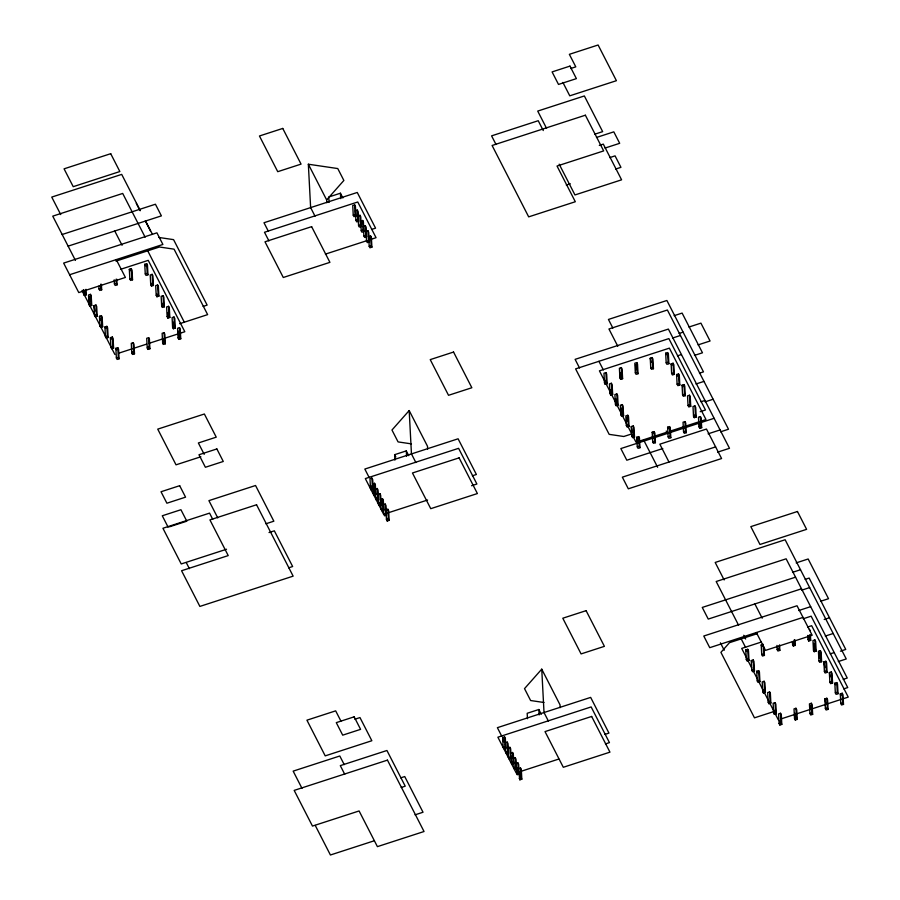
<?xml version="1.0" encoding="UTF-8"?>
<svg xmlns="http://www.w3.org/2000/svg" width="900" height="900" viewBox="0 0 900 900"><rect width="100%" height="100%" fill="white"/><g stroke="black" fill="none" stroke-linecap="round" stroke-linejoin="round"><path stroke-width="1.35" d="M326.79 202.714L326.644 199.924L343.868 180.461L337.77 168.559L308.351 164.227L310.624 207.596L315.045 216.214M427.635 449.044L427.489 446.243L409.185 410.558L391.973 430.02L398.07 441.911L411.435 443.88M560.183 707.648L560.036 704.857L541.744 669.161L524.52 688.624L530.618 700.526L543.994 702.495M570.668 68.513L575.786 66.859L569.363 54.326L598.106 45L616.41 80.696L569.767 95.828L562.894 82.418M62.156 234.506L155.43 204.232L161.393 215.876L68.13 246.139M69.626 274.736L162.9 244.463L156.926 232.83L63.652 263.093L78.772 292.579L125.404 277.447L116.258 259.605M115.976 261.124L159.458 247.005L174.071 249.165L207.63 314.629L179.651 323.707M342.866 197.977L340.425 193.219L328.77 196.999L329.051 202.421M120.51 269.347L148.23 260.347L184.815 331.729L149.175 343.294M129.33 269.314L131.276 268.684L132.041 270.169L132.536 279.799L130.601 280.429L129.836 278.944L129.33 269.314L130.095 270.799M144.754 264.308L146.7 263.678L147.465 265.162L147.96 274.793L146.025 275.423L145.26 273.938L144.754 264.308L145.519 265.793M354.668 204.907L352.733 205.537L353.239 215.167L353.993 216.653L355.939 216.023L355.433 206.393L354.668 204.907L355.174 214.537L355.939 216.023M85.984 289.305L86.265 294.817L84.33 295.447L83.565 293.951L85.511 293.321L85.365 290.576M101.407 284.299L101.689 289.811L99.754 290.441L98.989 288.956L100.935 288.326L100.71 284.197M116.831 279.293L117.112 284.805L115.177 285.435L114.413 283.95L116.359 283.32L116.134 279.191M129.836 278.944L131.782 278.314L131.276 268.684M145.26 273.938L147.206 273.308L146.7 263.678M90.472 294.356L88.526 294.986L89.032 304.616L89.797 306.101L91.733 305.471L91.226 295.841L90.472 294.356L90.979 303.986L91.733 305.471M152.167 274.343L150.221 274.972L150.727 284.602L151.493 286.088L153.428 285.457L152.921 275.827L152.167 274.343L152.674 283.972L153.428 285.457M357.334 210.094L355.387 210.724L355.894 220.354L356.659 221.839L358.594 221.209L358.099 211.579L357.334 210.094L357.84 219.724L358.594 221.209M594.653 134.235L602.651 131.636L584.359 95.951L537.716 111.082L546.548 128.317M353.239 215.167L355.174 214.537M596.486 137.464L613.811 131.85L619.684 143.314L605.025 148.061M359.989 215.291L358.054 215.921L358.56 225.551L359.314 227.036L361.26 226.406L360.754 216.776L359.989 215.291L360.495 224.921L361.26 226.406M89.032 304.616L90.979 303.986M150.727 284.602L152.674 283.972M355.894 220.354L357.84 219.724M93.994 305.651L95.94 305.021L96.694 306.506L97.2 316.136L95.265 316.766L94.5 315.281L93.994 305.651L94.972 311.265M157.635 284.996L155.689 285.626L156.195 295.267L156.96 296.752L158.895 296.123L158.389 286.493L157.635 284.996L158.141 294.637L158.895 296.123M362.655 220.477L360.709 221.107L361.215 230.737L361.98 232.222L363.915 231.593L363.409 221.963L362.655 220.477L363.161 230.107L363.915 231.593M599.31 145.429L603.304 144.124L621.596 179.82L574.965 194.951L559.192 164.183M358.56 225.551L360.495 224.921M365.31 225.664L363.375 226.294L363.881 235.924L364.635 237.409L366.581 236.779L366.075 227.149L365.31 225.664L365.816 235.294L366.581 236.779M94.5 315.281L96.435 314.651L95.94 305.021M156.195 295.267L158.141 294.637M361.215 230.737L363.161 230.107M99.461 316.316L101.407 315.686L102.161 317.171L102.668 326.801L100.733 327.431L99.968 325.946L99.461 316.316L100.361 320.558M163.102 295.661L161.156 296.291L161.662 305.933L162.428 307.418L164.362 306.787L163.856 297.146L163.102 295.661L163.597 305.303L164.362 306.787M371.554 229.455L375.559 228.161L357.266 192.465L263.993 222.739L268.403 231.345M367.976 230.85L366.03 231.48L366.536 241.121L367.301 242.606L369.236 241.976L368.73 232.346L367.976 230.85L368.483 240.491L369.236 241.976M363.881 235.924L365.816 235.294M609.739 157.601L615.071 155.869L620.944 167.333L615.611 169.065M370.631 236.047L368.696 236.678L369.191 246.308L369.956 247.792L371.902 247.162L371.396 237.532L370.631 236.047L371.137 245.678L371.902 247.162M99.968 325.946L101.903 325.316L101.407 315.686M161.662 305.933L163.597 305.303M325.418 254.115L366.728 240.716M370.721 239.422L376.054 237.69L357.761 201.994L264.488 232.268L268.909 240.885M366.536 241.121L368.483 240.491M104.929 326.981L106.864 326.351L107.629 327.836L108.135 337.466L106.189 338.096L105.435 336.611L104.929 326.981L105.694 328.466M168.559 306.326L166.624 306.956L167.13 316.586L167.884 318.082L169.83 317.452L169.324 307.811L168.559 306.326L169.065 315.968L169.83 317.452M369.191 246.308L371.137 245.678M566.314 185.062L570.308 183.769M105.435 336.611L107.37 335.981L106.864 326.351M167.13 316.586L169.065 315.968M203.141 306.394L207.135 305.1L173.576 239.636L158.951 237.476M110.396 337.646L112.331 337.016L113.096 338.501L113.603 348.131L111.656 348.761L110.903 347.276L110.396 337.646L111.15 339.131M174.026 316.991L172.091 317.621L172.597 327.251L173.351 328.736L175.297 328.106L174.791 318.476L174.026 316.991L174.532 326.621L175.297 328.106M110.903 347.276L112.837 346.646L112.331 337.016M172.597 327.251L174.532 326.621M115.864 348.311L117.799 347.681L118.564 349.166L119.07 358.796L117.124 359.426L116.37 357.941L115.864 348.311L116.617 349.796M133.222 342.675L131.287 343.305L131.794 352.935L132.547 354.42L134.494 353.79L133.987 344.16L133.222 342.675L133.729 352.305L134.494 353.79M148.646 337.669L146.711 338.299L147.218 347.929L147.971 349.414L149.917 348.784L149.411 339.154L148.646 337.669L149.153 347.299L149.917 348.784M164.07 332.662L162.135 333.293L162.641 342.923L163.395 344.407L165.341 343.777L164.835 334.147L164.07 332.662L164.576 342.293L165.341 343.777M179.494 327.656L177.559 328.286L178.065 337.916L178.819 339.401L180.765 338.771L180.259 329.141L179.494 327.656L180 337.286L180.765 338.771M118.823 353.149L146.542 344.149M116.37 357.941L118.305 357.311L117.799 347.681M131.794 352.935L133.729 352.305M147.218 347.929L149.153 347.299M162.641 342.923L164.576 342.293M178.065 337.916L180 337.286M200.857 456.772L176.029 464.827L157.736 429.131L204.368 414L216.248 437.164L198.36 442.969L204.199 454.354M674.123 315.686L682.121 313.088L702.472 352.8L694.474 355.399M688.928 327.037L700.92 323.145L710.066 340.999L698.074 344.891M679.117 333.45L683.123 332.156M672.514 338.051L680.434 335.486M605.914 372.6L603.979 373.23L604.474 382.86L605.239 384.345L607.185 383.715L606.679 374.085L605.914 372.6L606.42 382.23L607.185 383.715M621.337 367.594L619.403 368.224L619.898 377.854L620.663 379.339L622.609 378.709L622.102 369.079L621.337 367.594L621.844 377.224L622.609 378.709M636.761 362.588L634.826 363.218L635.321 372.848L636.086 374.332L638.033 373.702L637.526 364.072L636.761 362.588L637.268 372.218L638.033 373.702M650.25 358.211L652.185 357.581L652.95 359.066L653.456 368.696L651.51 369.326L650.745 367.841L650.25 358.211L651.15 362.452M665.674 353.205L667.609 352.575L668.374 354.06L668.88 363.69L666.934 364.32L666.18 362.835L665.674 353.205L666.428 354.69M677.475 355.826L681.435 354.544M604.474 382.86L606.42 382.23M619.898 377.854L621.844 377.224M635.321 372.848L637.268 372.218M650.745 367.841L652.691 367.211L652.185 357.581M666.18 362.835L668.115 362.205L667.609 352.575M611.381 383.265L609.435 383.895L609.941 393.525L610.706 395.01L612.653 394.38L612.146 384.75L611.381 383.265L611.887 392.895L612.653 394.38M671.141 363.87L673.076 363.24L673.841 364.725L674.347 374.355L672.401 374.985L671.636 373.5L671.141 363.87L671.895 365.355M169.481 526.804L186.817 521.19L180.934 509.726L162.281 515.779L168.154 527.243M394.92 460.103L394.627 454.68L406.294 450.9L408.735 455.659M609.941 393.525L611.887 392.895M671.636 373.5L673.582 372.87L673.076 363.24M616.849 393.93L614.903 394.56L615.409 404.19L616.174 405.675L618.109 405.045L617.614 395.415L616.849 393.93L617.355 403.56L618.109 405.045M676.597 374.535L678.544 373.905L679.309 375.39L679.804 385.02L677.869 385.65L677.104 384.165L676.597 374.535L677.363 376.02M371.925 478.114L369.99 478.744L370.496 488.385L371.25 489.87L373.196 489.24L372.69 479.599L371.925 478.114L372.431 487.755L373.196 489.24M699.48 373.162L703.474 371.869L666.889 300.488L608.445 319.444L612.866 328.084M615.409 404.19L617.355 403.56M677.104 384.165L679.05 383.535L678.544 373.905M372.938 489.442L373.916 495.056L375.851 494.426L375.345 484.796L374.591 483.311L372.645 483.941L372.791 486.686M622.316 404.595L620.37 405.225L620.876 414.855L621.641 416.34L623.576 415.71L623.07 406.08L622.316 404.595L622.822 414.225L623.576 415.71M682.065 385.2L684.011 384.57L684.765 386.055L685.271 395.685L683.336 396.315L682.571 394.83L682.065 385.2L682.83 386.685M370.496 488.385L372.431 487.755M695.981 383.996L703.969 381.397M265.849 523.789L273.847 521.201L255.544 485.505L208.912 500.636L217.744 517.871M377.246 488.498L375.311 489.127L375.817 498.757L376.571 500.243L378.517 499.613L378.011 489.983L377.246 488.498L377.752 498.127L378.517 499.613M373.151 493.571L375.098 492.941L374.591 483.311M620.876 414.855L622.822 414.225M682.571 394.83L684.518 394.2L684.011 384.57M379.912 493.684L377.966 494.314L378.473 503.944L379.238 505.429L381.173 504.799L380.666 495.169L379.912 493.684L380.419 503.314L381.173 504.799M627.784 415.26L625.837 415.89L626.344 425.52L627.109 427.005L629.044 426.375L628.538 416.745L627.784 415.26L628.29 424.89L629.044 426.375M689.479 395.235L687.533 395.865L688.039 405.495L688.804 406.98L690.739 406.35L690.232 396.72L689.479 395.235L689.985 404.865L690.739 406.35M269.021 532.564L274.343 530.831L292.646 566.516L288.641 567.821M375.817 498.757L377.752 498.127M226.53 549.248L181.226 563.951L162.934 528.266L209.565 513.124L212.726 519.278M382.567 498.881L380.632 499.511L381.127 509.141L381.892 510.626L383.839 509.996L383.332 500.366L382.567 498.881L383.074 508.511L383.839 509.996M378.473 503.944L380.419 503.314M626.344 425.52L628.29 424.89M688.039 405.495L689.985 404.865M385.234 504.067L383.287 504.697L383.794 514.327L384.559 515.812L386.494 515.183L385.988 505.553L385.234 504.067L385.729 513.697L386.494 515.183M472.399 475.774L476.392 474.48L458.1 438.795L364.826 469.058L369.248 477.675M700.976 401.76L704.97 400.455M705.127 401.839L713.115 399.24M631.305 426.555L633.251 425.925L634.005 427.41L634.511 437.04L632.576 437.67L631.811 436.185L631.305 426.555L632.284 432.157M694.946 405.9L693 406.53L693.506 416.16L694.271 417.645L696.206 417.015L695.7 407.385L694.946 405.9L695.441 415.53L696.206 417.015M381.127 509.141L383.074 508.511M387.889 509.254L385.954 509.884L386.449 519.514L387.214 520.999L389.16 520.369L388.654 510.739L387.889 509.254L388.395 518.884L389.16 520.369M383.794 514.327L385.729 513.697M387.619 512.989L427.59 500.017M471.566 485.741L476.887 484.009L458.595 448.324L365.321 478.586L383.625 514.283M631.699 433.935L623.79 436.5L609.165 434.351L575.606 368.876L668.88 338.603L705.476 409.995L700.189 411.705M631.811 436.185L633.746 435.555L633.251 425.925M693.506 416.16L695.441 415.53M636.773 437.22L638.707 436.59L639.472 438.075L639.979 447.705L638.033 448.335L637.279 446.85L636.773 437.22L637.673 441.45M652.196 432.214L654.131 431.584L654.896 433.069L655.403 442.699L653.467 443.329L652.702 441.844L652.196 432.214L652.961 433.699M667.62 427.207L669.555 426.577L670.32 428.062L670.826 437.692L668.891 438.322L668.126 436.838L667.62 427.207L668.385 428.692M684.979 421.571L683.044 422.201L683.55 431.831L684.315 433.316L686.25 432.686L685.744 423.056L684.979 421.571L685.485 431.201L686.25 432.686M700.403 416.565L698.467 417.195L698.974 426.825L699.739 428.31L701.674 427.68L701.168 418.05L700.403 416.565L700.909 426.195L701.674 427.68M386.449 519.514L388.395 518.884M639.979 440.944L667.699 431.944M670.331 431.089L705.971 419.524L669.386 348.142L599.423 370.845L605.104 381.915M714.116 418.309L620.842 448.571L626.816 460.215L662.794 448.537M637.279 446.85L639.214 446.22L638.707 436.59M652.702 441.844L654.637 441.214L654.131 431.584M668.126 436.838L670.061 436.207L669.555 426.577M683.55 431.831L685.485 431.201M698.974 426.825L700.909 426.195M708.097 433.834L720.09 429.941M720.574 431.809L728.494 429.233L667.384 310.016L608.94 328.984L617.794 346.241M715.613 446.895L622.35 477.169L628.312 488.812L721.586 458.539L706.466 429.053L659.835 444.184L668.981 462.037M717.615 452.149L729.495 448.301L668.385 329.074L575.111 359.348L579.544 367.999M796.174 562.882L808.166 558.99L828.518 598.702L820.519 601.301M792.518 572.332L800.516 569.745M354.859 719.224L359.978 717.57L371.846 740.734L325.215 755.876L306.923 720.18L335.666 710.854L340.92 721.102M795.544 577.17L702.27 607.433L708.244 619.076L801.518 588.803M805.163 579.352L809.156 578.059L845.752 649.44L840.431 651.161M801.664 590.186L809.663 587.587M798.671 610.549L810.664 606.656M803.014 617.4L709.74 647.674L703.778 636.03L797.04 605.756L812.16 635.242L765.518 650.385L756.371 632.531M757.148 633.712L729.472 642.69L720.923 652.365L754.481 717.84L774.461 711.349M803.239 618.75L811.159 616.185L847.744 687.566L843.75 688.86M541.283 714.262L538.841 709.504L527.186 713.284L527.467 718.706M824.186 619.492L829.519 617.771M761.501 641.992L741.701 648.416L746.752 658.26M807.694 626.996L811.654 625.714L848.25 697.095L812.61 708.66M745.796 649.924L747.742 649.294L748.496 650.779L749.002 660.409L747.067 661.039L746.303 659.554L745.796 649.924L746.561 651.409M761.22 644.918L763.166 644.288L763.673 653.918L764.426 655.403L762.491 656.033L761.726 654.548L761.22 644.918L761.985 646.403M502.65 737.561L504.585 736.931L505.35 738.416L505.856 748.046L503.91 748.676L503.156 747.191L502.65 737.561L503.55 741.803M746.303 659.554L748.238 658.924L747.742 649.294M761.726 654.548L763.673 653.918M779.569 644.895L779.85 650.396L777.915 651.026L777.15 649.541L779.096 648.911L778.95 646.155M794.992 639.889L795.274 645.39L793.339 646.02L792.574 644.535L794.52 643.905L794.295 639.776M810.416 634.883L810.697 640.384L808.762 641.014L807.998 639.529L809.944 638.899L809.719 634.77M825.278 636.075L833.197 633.499M751.264 660.577L753.21 659.947L753.964 661.444L754.47 671.074L752.535 671.704L751.77 670.219L751.264 660.577L752.029 662.062M814.905 639.934L812.959 640.564L813.465 650.194L814.23 651.679L816.165 651.049L815.659 641.419L814.905 639.934L815.4 649.564L816.165 651.049M505.305 742.748L507.251 742.117L508.005 743.602L508.511 753.232L506.576 753.863L505.811 752.377L505.384 744.131M400.736 777.847L404.73 776.554L423.022 812.25L415.035 814.837M503.156 747.191L505.091 746.561L504.585 736.931M507.971 747.945L509.906 747.315L510.671 748.8L511.178 758.43L509.231 759.06L508.478 757.575L508.039 749.317M751.77 670.219L753.705 669.589L753.21 659.947M813.465 650.194L815.4 649.564M505.811 752.377L507.757 751.748L507.251 742.117M756.731 671.242L758.666 670.613L759.431 672.097L759.938 681.739L757.991 682.369L757.238 680.884L756.731 671.242L757.496 672.727M820.361 650.599L818.426 651.229L818.933 660.859L819.686 662.344L821.633 661.714L821.126 652.084L820.361 650.599L820.867 660.229L821.633 661.714M401.243 787.477L405.236 786.184L386.944 750.499L340.301 765.63L344.723 774.248M510.626 753.131L512.572 752.501L513.326 753.986L513.832 763.616L511.897 764.246L510.772 755.887M508.478 757.575L510.412 756.945L509.906 747.315M830.239 653.85L834.199 652.567M513.293 758.317L515.227 757.688L515.993 759.173L516.499 768.803L514.553 769.433L513.428 761.074M757.238 680.884L759.173 680.254L758.666 670.613M818.933 660.859L820.867 660.229M511.132 762.761L513.079 762.131L512.572 752.501M764.134 681.278L762.199 681.908L762.705 691.538L763.459 693.034L765.405 692.404L764.899 682.762L764.134 681.278L764.64 690.919L765.405 692.404M823.894 661.894L825.829 661.264L826.594 662.749L827.1 672.379L825.154 673.009L824.4 671.524L823.894 661.894L824.873 667.508M604.946 734.389L608.951 733.084L590.659 697.399L497.385 727.673L501.795 736.279M515.947 763.515L517.894 762.885L518.648 764.37L519.154 774L517.219 774.63L516.161 767.633M838.283 661.556L846.248 658.969L785.137 539.752L715.185 562.455L724.151 579.949M513.788 767.947L515.734 767.317L515.227 757.688M518.602 768.701L520.549 768.071L521.314 769.556L521.82 779.186L519.874 779.816L518.827 772.83M762.705 691.538L764.64 690.919M824.4 671.524L826.335 670.894L825.829 661.264M520.178 771.592L558.81 759.049M605.452 743.918L609.446 742.624L591.154 706.928L497.88 737.201L516.173 772.886M516.454 773.145L518.389 772.515L517.894 762.885M769.601 691.942L767.666 692.572L768.173 702.202L768.926 703.688L770.873 703.058L770.366 693.428L769.601 691.942L770.107 701.572L770.873 703.058M829.361 672.559L831.296 671.929L832.061 673.414L832.567 683.044L830.621 683.674L829.867 682.189L829.361 672.559L830.261 676.789M519.109 778.331L521.055 777.701L520.549 768.071M768.173 702.202L770.107 701.572M829.867 682.189L831.803 681.559L831.296 671.929M843.255 679.331L847.249 678.038L786.139 558.81L716.186 581.512L738.607 625.264M775.069 702.607L773.134 703.238L773.629 712.867L774.394 714.352L776.34 713.722L775.834 704.092L775.069 702.607L775.575 712.238L776.34 713.722M834.829 683.212L836.764 682.582L837.529 684.079L838.035 693.709L836.089 694.339L835.335 692.854L834.829 683.212L835.582 684.709M374.377 840.735L330.412 855L315.27 825.457M773.629 712.867L775.575 712.238M835.335 692.854L837.27 692.224L836.764 682.582M780.536 713.273L778.59 713.903L779.096 723.533L779.861 725.018L781.808 724.387L781.301 714.758L780.536 713.273L781.043 722.903L781.808 724.387M795.96 708.266L794.014 708.896L794.52 718.526L795.285 720.011L797.231 719.381L796.725 709.751L795.96 708.266L796.466 717.896L797.231 719.381M811.384 703.26L809.449 703.89L809.944 713.52L810.709 715.005L812.655 714.375L812.149 704.745L811.384 703.26L811.89 712.89L812.655 714.375M824.873 698.884L826.808 698.254L827.572 699.739L828.079 709.38L826.133 710.01L825.367 708.525L824.873 698.884L825.773 703.125M840.296 693.877L842.231 693.248L842.996 694.732L843.502 704.374L841.556 705.004L840.791 703.519L840.296 693.877L841.05 695.363M780.93 718.942L809.966 709.515M779.096 723.533L781.043 722.903M794.52 718.526L796.466 717.896M809.944 713.52L811.89 712.89M825.367 708.525L827.314 707.895L826.808 698.254M840.791 703.519L842.738 702.889L842.231 693.248M809.438 629.269L810.191 630.754M668.115 362.205L668.88 363.69M673.582 372.87L674.347 374.355M679.05 383.535L679.804 385.02M684.518 394.2L685.271 395.685M809.944 638.899L810.697 640.384M826.335 670.894L827.1 672.379M831.803 681.559L832.567 683.044M837.27 692.224L838.035 693.709M842.738 702.889L843.502 704.374M543.274 130.567L538.222 120.712L491.591 135.855L496.001 144.472M652.691 367.211L653.456 368.696M794.52 643.905L795.274 645.39M827.314 707.895L828.079 709.38M670.061 436.207L670.826 437.692M779.096 648.911L779.85 650.396M666.259 431.055L667.485 433.44M754.875 603.945L762.199 618.221M654.637 441.214L655.403 442.699M643.523 439.751L657.619 467.246M743.738 635.265L745.661 639.023M598.928 361.316L603.349 369.923M741.206 638.887L745.616 647.505M633.746 435.555L634.511 437.04M639.214 446.22L639.979 447.705M748.238 658.924L749.002 660.409M753.705 669.589L754.47 671.074M759.173 680.254L759.938 681.739M606.364 384.379L626.558 423.765M627.817 426.229L632.227 434.835M633.499 437.299L636.019 442.226M748.012 660.724L751.793 668.104M753.064 670.567L757.474 679.185M758.734 681.649L768.195 700.11M770.096 703.8L778.298 719.798M720.416 642.836L724.219 650.25M308.351 164.227L326.644 199.924M415.879 462.544L411.457 453.926L409.185 410.558M548.438 721.148L544.016 712.53L541.744 669.161M394.627 454.68L395.854 457.054M375.098 492.941L375.851 494.426M505.091 746.561L505.856 748.046M507.757 751.748L508.511 753.232M510.412 756.945L511.178 758.43M513.079 762.131L513.832 763.616M515.734 767.317L516.499 768.803M518.389 772.515L519.154 774M521.055 777.701L521.82 779.186M140.287 210.634L121.703 174.386L51.75 197.089L60.727 214.583M145.417 220.635L152.46 234.382M136.305 203.389L139.995 210.6M145.553 221.434L150.48 231.053M145.136 237.195L122.704 193.444L52.751 216.146L75.442 260.415M147.724 250.819L184.32 322.2M147.206 273.308L147.96 274.793M114.761 231.007L122.074 245.284M131.782 278.314L132.536 279.799M116.359 283.32L117.112 284.805M100.935 288.326L101.689 289.811M344.216 764.617L339.795 756L293.164 771.131L301.995 788.366M85.511 293.321L86.265 294.817M96.435 314.651L97.2 316.136M101.903 325.316L102.668 326.801M107.37 335.981L108.135 337.466M112.837 346.646L113.603 348.131M118.305 357.311L119.07 358.796M82.058 290.43L114.862 354.431M186.244 562.545L189.405 568.699M819.191 652.714L819.472 658.215M813.791 643.421L814.23 651.679M808.47 635.512L808.762 641.014M807.784 635.4L807.998 639.529M810.202 705.375L810.416 709.504M793.114 641.891L793.339 646.02M792.428 641.779L792.574 644.535M794.925 713.137L795.285 720.011M776.936 645.413L777.15 649.541M779.648 720.889L779.861 725.018M774.18 710.235L774.394 714.352M768.78 700.942L768.926 703.688M763.999 647.145L764.426 655.403M763.324 690.278L763.459 693.034M699.514 424.181L699.739 428.31M694.125 414.889L694.271 417.645M635.58 364.702L635.873 370.204M626.602 417.375L626.816 421.504M620.303 372.454L620.663 379.339M621.202 408.082L621.428 412.211M615.814 398.79L616.174 405.675M610.414 389.509L610.706 395.01M605.025 380.216L605.239 384.345M538.841 709.504L539.134 714.926M519.514 772.931L519.874 779.816M516.859 767.745L517.219 774.63M406.294 450.9L406.575 456.311M387.067 518.254L387.214 520.999M379.091 502.684L379.238 505.429M376.425 497.498L376.571 500.243M373.702 490.928L373.916 495.056M371.036 485.741L371.25 489.87M340.425 193.219L340.718 198.641M178.391 331.155L178.819 339.401M172.991 321.863L173.351 328.736M167.602 312.57L167.884 318.082M162.203 303.289L162.428 307.418M163.114 338.906L163.395 344.407M156.814 293.996L156.96 296.752M151.346 283.331L151.493 286.088M147.825 346.669L147.971 349.414M132.401 351.675L132.547 354.42M114.199 279.821L114.413 283.95M98.843 286.2L98.989 288.956M89.291 296.471L89.584 301.984M84.038 289.935L84.33 295.447M83.351 289.834L83.565 293.951M110.711 153.697L64.069 168.829L73.226 186.683L119.858 171.54L110.711 153.697M282.757 128.43L259.447 135.99L277.74 171.686L301.061 164.115L282.757 128.43M569.981 66.105L552.094 71.91L558.506 84.431L576.394 78.626L569.981 66.105M585.371 115.211L492.098 145.485L528.683 216.866L575.314 201.735L557.021 166.039L603.664 150.907L585.371 115.211M311.625 226.665L264.994 241.796L283.286 277.493L329.918 262.35L311.625 226.665M453.555 352.046L430.234 359.618L448.526 395.303L471.848 387.743L453.555 352.046M216.866 448.942L198.979 454.748L205.391 467.269L223.279 461.464L216.866 448.942M179.674 485.696L161.021 491.749L166.894 503.213L185.558 497.16L179.674 485.696M256.556 504.765L209.925 519.908L228.218 555.592L181.575 570.735L199.879 606.42L293.141 576.146L256.556 504.765M459.101 457.853L412.459 472.984L430.751 508.68L477.394 493.549L459.101 457.853M797.456 511.493L750.825 526.635L759.971 544.477L806.602 529.346L797.456 511.493M586.102 610.661L562.793 618.221L581.085 653.918L604.406 646.346L586.102 610.661M354.173 716.827L336.285 722.633L342.697 735.154L360.585 729.349L354.173 716.827M387.45 760.129L294.176 790.391L312.469 826.087L359.1 810.956L377.404 846.641L424.035 831.51L387.45 760.129M591.649 716.456L545.017 731.599L563.31 767.284L609.941 752.153L591.649 716.456"/></g></svg>
